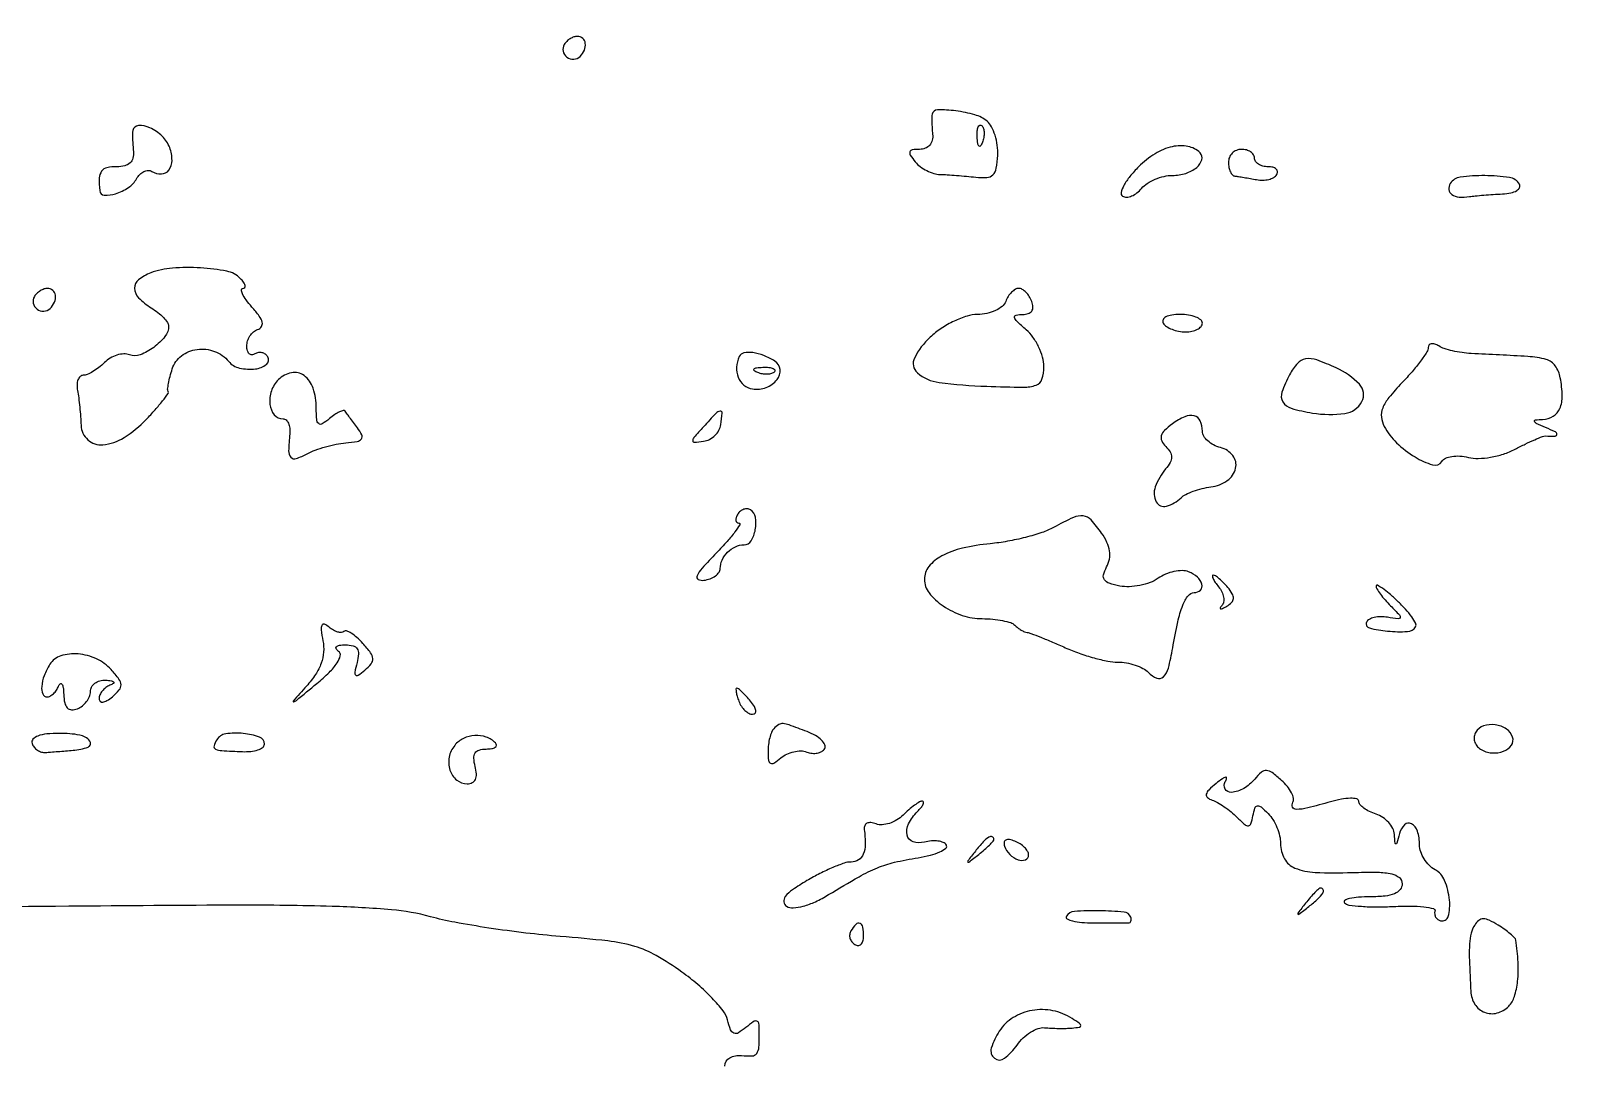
# Model space of a CAD drawing. Extents: x 0 to 5034, y 0 to 2560.
# Drawn here: x 2335.1 to 2512.1, y 345 to 463.6 of the extents above; entities that cross this region are included whole.
import ezdxf

# ---------------------------------------------------------------- set-up
doc = ezdxf.new("R2010")
doc.units = 0

msp = doc.modelspace()

# ---------------------------------------------------------------- linework, layer by layer
for points in [[(2033.325134, 261.316347, -0.000063), (2297.5, 260.550923, -0.001268)], [(2415.036721, 344.511842, -0.269915), (2415.598209, 345.472278, -0.160573), (2416.937097, 345.73821, 0.039459), (2418.153456, 345.685288, 0.2327), (2418.699578, 345.978449, 0.143319), (2418.95041, 346.696254, 0.01287), (2419, 348.622445, 0.03476), (2418.942504, 349.448487, 0.314466), (2418.709364, 349.699584, 0.211212), (2418.304194, 349.616104, 0.018309), (2417.449385, 348.957994, -0.035876), (2416.5893, 348.342667, -0.238859), (2416.07989, 348.301647, -0.207319), (2415.698385, 348.692443, -0.027193), (2415.335978, 349.823218, 0.101551), (2414.819663, 350.870104, 0.024954), (2413.56149, 352.332441, 0.024523), (2411.921173, 353.895764, 0.02234), (2410.085471, 355.343127, 0.026827), (2407.132346, 357.233262, 0.057823), (2404.649345, 358.283605, 0.04252), (2401.547448, 358.911364, 0.009156), (2396.087216, 359.439266, -0.010015), (2392.109437, 359.830739, -0.008088), (2387.855386, 360.405535, -0.008188), (2383.94535, 361.064073, -0.020781), (2381.138338, 361.705905, 0.045273), (2376.652372, 362.503045, 0.01415), (2369.824809, 362.893174, 0.008032), (2359.085175, 363.02974, 0.001521), (2339.5, 362.904564, -0.001816), (2314.892668, 362.761806, -0.002479)]]:
    msp.add_lwpolyline(points, format="xyb")
for points in [[(2396.542705, 462.069098, 0.195483), (2396.412739, 461.300347, 0.177971), (2396.849183, 460.620737, 0.173509), (2397.632003, 460.375083, 0.18866), (2398.36052, 460.693853, 0.094258), (2398.860497, 461.428701, 0.135693), (2398.969472, 462.203471, 0.182678), (2398.664889, 462.772622, 0.181466), (2398.059017, 463, 0.08447), (2397.65652, 462.931514, 0.05343), (2397.225445, 462.726548, 0.051896), (2396.832549, 462.425195, 0.064898)], [(2438.884846, 454.033022, 0.050991), (2438.850419, 453.723804, 0.009127), (2438.855809, 453.142513, 0.009774), (2438.888004, 452.459076, 0.008689), (2438.947704, 451.75, -0.085087), (2438.899342, 451.043973, -0.11877), (2438.611238, 450.483191, -0.122251), (2438.10692, 450.125828, -0.093567), (2437.440414, 450, 0.034038), (2436.609054, 449.943338, 0.28251), (2436.329163, 449.713851, 0.23538), (2436.380014, 449.321806, 0.025354), (2436.944251, 448.567173, 0.059145), (2437.523275, 448.016928, 0.043065), (2438.278553, 447.547929, 0.043708), (2439.085183, 447.223641, 0.070142), (2439.816696, 447.109461, -0.010922), (2440.630803, 447.079631, -0.004726), (2441.712818, 447.006027, -0.004674), (2442.862774, 446.906051, -0.006183), (2443.907792, 446.792288, 0.046507), (2445.183604, 446.756743, 0.180916), (2445.891896, 447.075645, 0.15536), (2446.279916, 447.818194, 0.031961), (2446.443248, 449.305611, 0.044827), (2446.392196, 450.461937, 0.042075), (2446.1367, 451.616314, 0.044914), (2445.729518, 452.602164, 0.099481), (2445.220408, 453.232041, 0.104268), (2443.81996, 453.969944, 0.037867), (2441.608807, 454.421521, 0.033858), (2439.511155, 454.543467, 0.350479)], [(2346.884846, 452.161516, 0.040284), (2346.851259, 451.796776, 0.00934), (2346.855809, 451.180258, 0.009582), (2346.888018, 450.468501, 0.009247), (2346.947704, 449.75, -0.088693), (2346.890327, 448.991989, -0.143474), (2346.561643, 448.440511, -0.126472), (2345.950689, 448.109351, -0.061352), (2345.062858, 448, 0.050637), (2343.897056, 447.881632, 0.187211), (2343.286445, 447.488083, 0.150393), (2343.024243, 446.721587, 0.029575), (2343.065577, 445.25, 0.37132), (2343.597858, 444.731274, 0.093454), (2344.899416, 444.89475, 0.069874), (2346.375406, 445.60925, 0.116282), (2347.31146, 446.616216, -0.065699), (2347.691799, 447.117979, -0.0854), (2348.16025, 447.452832, -0.103225), (2348.640862, 447.572735, -0.149178), (2349.06146, 447.462015, 0.147519), (2350.166535, 447.167273, 0.227067), (2351.028961, 447.614989, 0.166173), (2351.39462, 448.733143, 0.085466), (2351.122162, 450.198801, 0.113445), (2350.265951, 451.504981, 0.082904), (2348.828674, 452.486598, 0.12308), (2347.529166, 452.734964, 0.348784)], [(2444.683114, 450.8125, -0.054073), (2444.461564, 450.395823, -0.470617), (2444.279315, 450.37858, -0.168741), (2444.137993, 450.670344, -0.018894), (2444.078947, 451.416667, -0.028489), (2444.089945, 452.112848, -0.077125), (2444.200665, 452.592839, -0.208169), (2444.385309, 452.77538, -0.296942), (2444.604167, 452.729167, -0.126455), (2444.797407, 452.402231, -0.060344), (2444.876576, 451.916927, -0.05415), (2444.839148, 451.359369, -0.051402)], [(2462.664829, 447.998162, 0.02617), (2461.660697, 446.883033, 0.04554), (2460.968828, 445.849096, 0.062862), (2460.649321, 445.032969, 0.327181), (2460.820162, 444.611146, 0.156422), (2461.27718, 444.497733, 0.080912), (2461.856379, 444.632467, 0.067504), (2462.465697, 444.98526, 0.054663), (2463.009138, 445.51101, -0.076023), (2463.65126, 446.081414, -0.044492), (2464.562958, 446.562609, -0.043312), (2465.585014, 446.890167, -0.055952), (2466.563428, 447, 0.077809), (2468.083006, 447.237913, 0.09418), (2469.348532, 447.92667, 0.148045), (2469.934305, 448.800366, 0.277314), (2469.735442, 449.597891, 0.150272), (2468.341943, 450.335958, 0.103183), (2466.541221, 450.305585, 0.082789), (2464.558683, 449.495965, 0.058188)], [(2473, 448.5, 0.04767), (2473.055387, 447.920381, 0.063463), (2473.220313, 447.41815, 0.078959), (2473.463189, 447.064382, 0.179364), (2473.75, 446.923489, -0.012202), (2474.150861, 446.872684, -0.003176), (2474.792584, 446.771216, -0.003226), (2475.522549, 446.646195, -0.003291), (2476.246029, 446.512555, 0.05232), (2476.955656, 446.452308, 0.056266), (2477.64454, 446.543956, 0.063249), (2478.211855, 446.764654, 0.130709), (2478.555046, 447.089067, 0.158234), (2478.639437, 447.434354, 0.191241), (2478.494695, 447.732413, 0.126796), (2478.11557, 447.933932, 0.059147), (2477.559017, 448, -0.062283), (2476.962904, 448.074545, -0.080552), (2476.457961, 448.29375, -0.097988), (2476.120018, 448.618621, -0.153634), (2476, 449, 0.148195), (2475.884432, 449.381354, 0.098894), (2475.559375, 449.70625, 0.082425), (2475.073457, 449.925306, 0.064853), (2474.5, 450, 0.099038), (2473.927543, 449.885486, 0.097945), (2473.440625, 449.559375, 0.097945), (2473.114514, 449.072457, 0.099038)], [(2498.542705, 446.069098, 0.166337), (2498.382637, 445.366235, 0.219792), (2498.715146, 444.80956, 0.131818), (2499.554255, 444.51507, 0.056596), (2500.75, 444.560134, -0.013048), (2501.400333, 444.641618, -0.004019), (2502.384524, 444.730946, -0.004018), (2503.487606, 444.813211, -0.004399), (2504.559017, 444.875, 0.037877), (2505.507519, 444.993727, 0.08144), (2506.194307, 445.254406, 0.150869), (2506.521003, 445.607894, 0.255375), (2506.5, 446, 0.221808), (2505.342454, 446.759503, 0.033873), (2502.518231, 446.975707, 0.033769), (2499.693027, 446.809312, 0.226478)], [(2348.935579, 435.782224, 0.080227), (2347.5455, 434.99511, 0.231905), (2347.087296, 434.021085, 0.193978), (2347.549913, 432.92458, 0.057591), (2349, 431.767927, -0.027662), (2349.765611, 431.228763, -0.034041), (2350.4125, 430.641735, -0.036311), (2350.871239, 430.089551, -0.156416), (2351, 429.688025, -0.168301), (2350.577341, 428.467927, -0.066791), (2349.287628, 427.216183, -0.067345), (2347.73259, 426.361425, -0.18572), (2346.50324, 426.360383, 0.105106), (2345.842529, 426.464951, 0.062346), (2345.054309, 426.323952, 0.05829), (2344.265364, 425.97353, 0.062822), (2343.600367, 425.45751, -0.030466), (2342.970121, 424.89972, -0.031308), (2342.282261, 424.428144, -0.03297), (2341.636888, 424.098314, -0.101988), (2341.159912, 424, 0.191717), (2340.812348, 423.861647, 0.115135), (2340.564115, 423.485937, 0.083193), (2340.456064, 422.919827, 0.052984), (2340.511973, 422.25, -0.01456), (2340.646014, 421.419529, -0.007097), (2340.771045, 420.353125, -0.007033), (2340.869833, 419.239193, -0.010099), (2340.923489, 418.25, 0.203261), (2341.697306, 416.584974, 0.208483), (2343.421068, 416.006822, 0.119548), (2345.875295, 416.834951, 0.060929), (2348.41046, 418.90654, 0.009639), (2349.460319, 420.045518, 0.015496), (2350.305354, 421.060176, 0.009331), (2350.949872, 421.917233, 0.32153), (2350.950816, 422.15654, -0.186323), (2350.888914, 422.399157, -0.015154), (2350.988063, 423.060046, -0.018752), (2351.164872, 423.863082, -0.013279), (2351.420653, 424.75, -0.15545), (2352.476226, 426.241912, -0.12971), (2354.28062, 426.980719, -0.12253), (2356.2977, 426.751407, -0.130999), (2357.914323, 425.603235, 0.164156), (2359.154016, 424.838623, 0.086123), (2360.983358, 424.737118, 0.136231), (2362.261364, 425.258251, 0.383954), (2362.419654, 426.130002, 0.102236), (2362.135611, 426.43045, 0.098642), (2361.75222, 426.598476, 0.09716), (2361.328736, 426.608086, 0.09593), (2360.930902, 426.457295, -0.142408), (2360.57759, 426.359261, -0.191404), (2360.273452, 426.484451, -0.136653), (2360.068069, 426.83462, -0.064798), (2360, 427.35765, -0.07792), (2360.093572, 427.954443, -0.067037), (2360.367188, 428.528289, -0.069119), (2360.772182, 428.993024, -0.095155), (2361.25, 429.270567, 0.16211), (2361.688171, 429.609168, 0.213083), (2361.773452, 430.101328, 0.097096), (2361.435044, 430.816629, 0.022621), (2360.595012, 431.853901, -0.021053), (2359.922986, 432.678423, -0.046717), (2359.500768, 433.369583, -0.096408), (2359.37908, 433.821923, -0.435039), (2359.545012, 434, 0.228723), (2359.761656, 434.104573, 0.234593), (2359.811416, 434.337432, 0.098539), (2359.63447, 434.706775, 0.03556), (2359.251296, 435.148704, 0.149467), (2357.702794, 435.971995, 0.032659), (2354.67247, 436.357789, 0.034774), (2351.432996, 436.331281, 0.069464)], [(2335.542705, 433.069098, 0.195483), (2335.412739, 432.300347, 0.177971), (2335.849183, 431.620737, 0.173509), (2336.632003, 431.375083, 0.18866), (2337.36052, 431.693853, 0.094258), (2337.860497, 432.428701, 0.135693), (2337.969472, 433.203471, 0.182678), (2337.664889, 433.772622, 0.181466), (2337.059017, 434, 0.08447), (2336.65652, 433.931514, 0.05343), (2336.225445, 433.726548, 0.051896), (2335.832549, 433.425195, 0.064898)], [(2447.361626, 432.5, -0.129976), (2446.947265, 431.925573, -0.063205), (2446.17572, 431.440625, -0.056297), (2445.190333, 431.111425, -0.052536), (2444.132793, 431, 0.075119), (2442.905984, 430.814641, 0.036628), (2441.428112, 430.236092, 0.035038), (2439.935786, 429.388754, 0.040327), (2438.649593, 428.375903, 0.089927), (2436.860682, 425.991954, 0.343221), (2437.200673, 424.287251, 0.147822), (2439.692637, 423.176879, 0.022531), (2445.178173, 422.733784, 0.005821), (2449.405636, 422.632714, 0.085977), (2450.866114, 422.867311, 0.238324), (2451.530725, 423.549874, 0.076311), (2451.751243, 424.991117, 0.06812), (2451.602519, 426.073662, 0.043253), (2451.154637, 427.26714, 0.042784), (2450.498364, 428.38471, 0.060035), (2449.72199, 429.241117, -0.010608), (2448.644368, 430.21655, -0.147775), (2448.38663, 430.666188, -0.423097), (2448.553634, 430.924768, -0.049247), (2449.315606, 431, 0.076192), (2449.962454, 431.099145, 0.165916), (2450.362273, 431.392511, 0.167538), (2450.497079, 431.866751, 0.077999), (2450.361626, 432.5, 0.049969), (2450.072868, 433.073759, 0.054875), (2449.683565, 433.559375, 0.062056), (2449.25762, 433.89094, 0.135188), (2448.861626, 434, 0.135188), (2448.465633, 433.89094, 0.062056), (2448.039688, 433.559375, 0.054875), (2447.650384, 433.073759, 0.049969)], [(2465.5, 430, 0.111412), (2465.876024, 429.616444, 0.050262), (2466.50665, 429.29375, 0.046318), (2467.270704, 429.074077, 0.046881), (2468.059017, 429, 0.049547), (2468.801778, 429.073784, 0.069539), (2469.429836, 429.29375, 0.089706), (2469.852535, 429.618213, 0.186414), (2470, 430, 0.230178), (2469.813779, 430.383082, 0.073461), (2469.248289, 430.70625, 0.055981), (2468.420991, 430.926934, 0.037227), (2467.440983, 431, 0.035659), (2466.479336, 430.931329, 0.083483), (2465.794783, 430.712684, 0.1651), (2465.478234, 430.384801, 0.253782)], [(2416.689105, 426.160933, 0.097449), (2416.372483, 424.947244, 0.112494), (2416.56633, 423.769604, 0.124326), (2417.224546, 422.875461, 0.136619), (2418.206312, 422.440225, 0.125106), (2419.781222, 422.60332, 0.134987), (2421.035321, 423.499504, 0.195111), (2421.391963, 424.666456, 0.235147), (2420.798558, 425.632852, 0.045896), (2419.505953, 426.283752, 0.061818), (2418.238266, 426.609177, 0.080629), (2417.226043, 426.575653, 0.236071)], [(2496, 427.207331, -0.145536), (2495.845918, 426.689182, -0.015098), (2495.111208, 425.634111, -0.017757), (2494.133124, 424.409604, -0.013309), (2492.974324, 423.130548, 0.01939), (2491.477361, 421.43731, 0.074677), (2490.761989, 420.23326, 0.121088), (2490.609641, 419.197336, 0.099429), (2490.933717, 418.123851, 0.078456), (2492.36266, 416.236302, 0.054907), (2494.479775, 414.604999, 0.06251), (2496.504683, 413.695989, 0.340937), (2497.556947, 414.092142, -0.154834), (2497.983556, 414.45882, -0.062869), (2498.728812, 414.670858, -0.054068), (2499.650759, 414.711071, -0.045397), (2500.617724, 414.559809, 0.068008), (2501.766519, 414.432815, 0.036795), (2503.184438, 414.574031, 0.035294), (2504.661203, 414.940719, 0.04085), (2505.998151, 415.499044, -0.006977), (2507.177182, 416.088042, -0.00961), (2508.25336, 416.581762, -0.006685), (2509.161956, 416.963274, -0.106358), (2509.489522, 417.020262, 0.014715), (2510.622353, 417.008658, 0.405489), (2510.813273, 417.201207, 0.290337), (2510.641586, 417.478464, 0.011341), (2509.5, 418, -0.007772), (2508.443222, 418.473706, -0.200003), (2508.236064, 418.701013, -0.483281), (2508.337827, 418.864739, -0.018046), (2509.166667, 418.929715, 0.124996), (2510.383952, 419.294093, 0.158432), (2511.151083, 420.174067, 0.107738), (2511.428934, 421.633789, 0.040605), (2511.204175, 423.712258, 0.106658), (2510.618518, 425.092095, 0.174352), (2509.589722, 425.813677, 0.051808), (2507.467215, 426.162521, 0.003069), (2500.954192, 426.509579, -0.023652), (2499.891178, 426.61022, -0.021207), (2498.802483, 426.812941, -0.021755), (2497.840823, 427.079097, -0.060088), (2497.204192, 427.373803, 0.054803), (2496.742566, 427.593431, 0.118539), (2496.353731, 427.631897, 0.189281), (2496.100776, 427.489903, 0.172983)], [(2420.729167, 424.395833, -0.126455), (2420.402231, 424.202593, -0.060344), (2419.916927, 424.123424, -0.05415), (2419.359369, 424.160852, -0.051402), (2418.8125, 424.316886, -0.054073), (2418.395823, 424.538436, -0.470617), (2418.37858, 424.720685, -0.168741), (2418.670344, 424.862007, -0.018894), (2419.416667, 424.921053, -0.028489), (2420.112848, 424.910055, -0.077125), (2420.592839, 424.799335, -0.208169), (2420.77538, 424.614691, -0.296942)], [(2480.035184, 424.065741, 0.038982), (2479.156765, 422.06372, 0.223007), (2479.273252, 420.939913, 0.191064), (2480.239909, 420.203377, 0.028169), (2482.686771, 419.663404, 0.073294), (2486.417056, 419.609129, 0.244321), (2488.361656, 420.971231, 0.322067), (2488.074808, 422.96856, 0.09465), (2485.397935, 424.86455, 0.022057), (2483.165272, 425.765168, 0.122401), (2481.887411, 425.887862, 0.176578), (2480.947276, 425.377409, 0.058172)], [(2363.648436, 423.505578, 0.112819), (2362.825823, 422.195558, 0.11329), (2362.655635, 420.660318, 0.146165), (2363.167007, 419.469078, 0.222316), (2364.169847, 419, -0.187255), (2364.520276, 418.863992, -0.103389), (2364.792639, 418.485937, -0.077598), (2364.945321, 417.919693, -0.052514), (2364.947704, 417.25, 0.017666), (2364.819265, 415.308073, 0.189978), (2365.080708, 414.580043, 0.304), (2365.680677, 414.420244, 0.040386), (2366.946991, 414.971631, -0.035162), (2367.872422, 415.386126, -0.019238), (2369.055901, 415.768277, -0.019089), (2370.293656, 416.065528, -0.028744), (2371.392187, 416.220386, 0.020819), (2372.712416, 416.385215, 0.189999), (2373.199527, 416.678104, 0.288714), (2373.242204, 417.141824, 0.044341), (2372.728163, 417.963572, -0.001441), (2372.264199, 418.580606, -0.00173), (2371.831317, 419.163971, -0.001481), (2371.46975, 419.657824, -0.01152), (2371.307134, 419.892501, 0.327555), (2371.111282, 419.965056, 0.044221), (2370.676631, 419.798127, 0.037142), (2370.127111, 419.476656, 0.022293), (2369.524166, 419.020056, -0.032564), (2368.686479, 418.412334, -0.321297), (2368.275922, 418.436684, -0.209078), (2368.044851, 418.883166, -0.016341), (2368, 420.255111, 0.07973), (2367.63906, 422.504223, 0.153947), (2366.584727, 423.969436, 0.211669), (2365.139621, 424.299237, 0.149242)], [(2412.568603, 418.075805, 0.005286), (2411.46245, 416.827239, 0.18237), (2411.328564, 416.464567, 0.435285), (2411.519364, 416.289449, 0.016801), (2412.580487, 416.408934, 0.084275), (2413.268867, 416.632391, 0.071263), (2413.890588, 417.080312, 0.072374), (2414.353247, 417.67682, 0.09263), (2414.578388, 418.333129, 0.019066), (2414.721463, 419.657664, 0.473108), (2414.487066, 419.878874, 0.172957), (2414.017329, 419.640342, 0.00571)], [(2466.542718, 418.407578, 0.032771), (2465.641429, 417.65321, 0.131175), (2465.270135, 417.044238, 0.188355), (2465.320165, 416.461761, 0.082026), (2465.779953, 415.820047, -0.058984), (2466.28713, 415.176666, -0.139278), (2466.450298, 414.593808, -0.127368), (2466.288262, 413.977734, -0.045572), (2465.770037, 413.222912, 0.085298), (2464.575921, 411.149575, 0.214725), (2464.696252, 409.449702, 0.35041), (2465.863453, 408.952056, 0.124576), (2467.55, 409.915324, -0.077646), (2468.084706, 410.290497, -0.027079), (2468.952312, 410.660083, -0.02613), (2469.966909, 410.969836, -0.027617), (2470.989784, 411.165324, 0.118624), (2472.860597, 411.890435, 0.183743), (2473.829515, 413.302284, 0.230736), (2473.511064, 414.756999, 0.162912), (2472.086974, 415.687507, -0.055904), (2471.288862, 415.994744, -0.062955), (2470.613048, 416.461975, -0.072256), (2470.154834, 417.010549, -0.138788), (2470, 417.557614, 0.102486), (2469.751543, 418.757036, 0.234463), (2469.064573, 419.33763, 0.166985), (2467.975486, 419.239512, 0.0527)], [(2416.510081, 408.016312, 0.053703), (2416.323651, 407.626669, 0.116359), (2416.28831, 407.298542, 0.188467), (2416.403967, 407.085288, 0.17714), (2416.63715, 407, -0.584928), (2416.745245, 406.807776, -0.024171), (2416.193814, 405.992318, -0.02104), (2415.290409, 404.886501, -0.010677), (2414.067452, 403.569592, 0.008674), (2412.41239, 401.801645, 0.076461), (2411.825287, 400.910326, 0.409336), (2411.968784, 400.5138, 0.149153), (2412.621285, 400.414922, 0.053144), (2413.339903, 400.599883, 0.066084), (2413.948127, 400.924366, 0.079473), (2414.359473, 401.33184, 0.159204), (2414.5, 401.761996, -0.110653), (2414.720714, 402.747106, -0.086358), (2415.353493, 403.646507, -0.086358), (2416.252894, 404.279286, -0.110653), (2417.238004, 404.5, 0.26067), (2418.046315, 404.952127, 0.092246), (2418.538981, 406.234331, 0.087437), (2418.551034, 407.66249, 0.216079), (2417.980032, 408.512341, 0.11997), (2417.61064, 408.632615, 0.100694), (2417.200977, 408.581249, 0.091961), (2416.813618, 408.365159, 0.08142)], [(2452.869892, 406.490843, -0.043794), (2451.537052, 405.91124, -0.018027), (2449.646052, 405.353914, -0.017673), (2447.562089, 404.898351, -0.021685), (2445.588463, 404.627242, 0.03311), (2442.380801, 404.11175, 0.067422), (2439.996848, 403.213935, 0.097799), (2438.52351, 401.998436, 0.173207), (2438, 400.532543, 0.16942), (2438.544724, 398.971066, 0.075663), (2440.160859, 397.470141, 0.06847), (2442.367499, 396.374966, 0.081169), (2444.662074, 396, -0.022852), (2445.867325, 395.944886, -0.026448), (2447.00438, 395.779688, -0.026919), (2447.937838, 395.540356, -0.120728), (2448.416667, 395.25, 0.033625), (2448.752788, 394.956283, 0.028891), (2449.142187, 394.693759, 0.029942), (2449.524759, 394.496746, 0.070345), (2449.833333, 394.409606, -0.0572), (2450.259253, 394.301284, -0.004109), (2451.396294, 393.858255, -0.005727), (2452.745256, 393.30185, -0.004295), (2454.217881, 392.659606, 0.020341), (2455.812387, 392.024279, 0.017692), (2457.528695, 391.487509, 0.018054), (2459.117175, 391.112853, 0.048919), (2460.267881, 391, -0.044424), (2461.247611, 390.912781, -0.036796), (2462.262544, 390.652396, -0.038243), (2463.162706, 390.270599, -0.077104), (2463.783333, 389.816667, 0.097398), (2464.766887, 389.156391, 0.305053), (2465.509619, 389.303196, 0.133718), (2466.088337, 390.319536, 0.02026), (2466.583239, 392.627305, -0.011332), (2467.172072, 395.633907, -0.038927), (2467.747823, 397.536336, -0.067016), (2468.361625, 398.645288, -0.237162), (2469.067388, 399, 0.198112), (2469.779876, 399.293838, 0.269557), (2469.955995, 399.950912, 0.148789), (2469.434192, 400.782968, 0.087435), (2468.41875, 401.392805, 0.094616), (2467.672309, 401.52689, 0.049845), (2466.732699, 401.422598, 0.047118), (2465.758024, 401.116479, 0.053182), (2464.899483, 400.642149, -0.063062), (2463.978027, 400.156492, -0.039948), (2462.809294, 399.821374, -0.039659), (2461.58781, 399.673946, -0.057494), (2460.505415, 399.754214, -0.030397), (2459.269832, 400.069261, -0.164937), (2458.721933, 400.474958, -0.220386), (2458.62073, 401.055249, -0.05762), (2458.977122, 401.957253, 0.076226), (2459.296912, 402.863476, 0.084075), (2459.314874, 403.792735, 0.073243), (2459.016427, 404.776128, 0.04256), (2458.395737, 405.845394, 0.031995), (2457.185785, 407.35709, 0.180825), (2456.282602, 407.820502, 0.138221), (2455.16047, 407.641228, 0.016152)], [(2471.868879, 399.657991, -0.059816), (2472.239506, 399.083858, -0.070874), (2472.437715, 398.469816, -0.083091), (2472.440463, 397.911524, -0.144798), (2472.241324, 397.497665, 0.051532), (2472.050748, 397.237981, 0.539115), (2472.099215, 397.139852, 0.145908), (2472.32953, 397.17859, 0.016746), (2472.798558, 397.428702, 0.06466), (2473.372512, 397.867315, 0.184594), (2473.57584, 398.31771, 0.150137), (2473.445068, 398.854248, 0.03892), (2472.926114, 399.589028, 0.019407), (2472.441126, 400.129294, 0.024812), (2471.952218, 400.585527, 0.024047), (2471.517621, 400.918068, 0.152428), (2471.255111, 401, 0.437369), (2471.155018, 400.891735, 0.087861), (2471.229155, 400.605785, 0.04512), (2471.476182, 400.173471, 0.020857)], [(2490, 399.745743, 0.139253), (2490.093225, 399.4175, 0.019898), (2490.488118, 398.831837, 0.021345), (2491.025397, 398.161583, 0.01675), (2491.661677, 397.48118, -0.006413), (2492.693648, 396.422391, -0.259699), (2492.771189, 396.120694, -0.377074), (2492.55487, 395.974908, -0.009916), (2491.314954, 396.159752, 0.044714), (2490.516683, 396.222506, 0.055585), (2489.778059, 396.131964, 0.06596), (2489.203247, 395.912475, 0.166058), (2488.903277, 395.587361, 0.463581), (2489.222478, 394.93009, 0.039708), (2491.32033, 394.56751, 0.035247), (2493.610906, 394.518706, 0.246853), (2494.542285, 395.068418, 0.265569), (2494.555441, 395.450506, 0.031549), (2494.096691, 396.202431, 0.03098), (2493.38651, 397.093639, 0.020461), (2492.46918, 398.028954, 0.012206), (2491.521171, 398.876964, 0.024458), (2490.725322, 399.490126, 0.031754), (2490.151221, 399.837442, 0.563099)], [(2368.763339, 393.457678, -0.066424), (2368.83706, 392.148017, -0.067737), (2368.563269, 390.874035, -0.05949), (2367.916729, 389.58788, -0.036193), (2366.876339, 388.238995, 0.001593), (2365.351641, 386.522044, 0.737361), (2365.404556, 386.435299, 0.110987), (2365.710295, 386.590123, 0.000712), (2368.066921, 388.540062, 0.020506), (2369.490345, 389.823356, 0.05035), (2370.391977, 390.903635, 0.087446), (2370.759249, 391.725088, 0.313107), (2370.566921, 392.234687, -0.103062), (2370.287404, 392.52739, -0.357799), (2370.318993, 392.768539, -0.156106), (2370.669414, 392.935062, -0.031437), (2371.366631, 392.984687, -0.063153), (2372.229768, 392.882419, -0.189687), (2372.704471, 392.544246, -0.164447), (2372.860818, 391.934253, -0.045209), (2372.695306, 390.942849, 0.012728), (2372.432583, 389.822419, 0.260596), (2372.533225, 389.502721, 0.357738), (2372.819344, 389.482988, 0.018622), (2373.603903, 390.086232, 0.049678), (2374.318679, 390.810508, 0.19166), (2374.502363, 391.402639, 0.141808), (2374.250165, 392.073334, 0.023544), (2373.364692, 393.149513, 0.026475), (2372.68264, 393.827346, 0.042651), (2372.027994, 394.318952, 0.053245), (2371.485465, 394.582677, 0.290663), (2371.181473, 394.514807, -0.196397), (2370.902629, 394.397721, -0.074326), (2370.476175, 394.457249, -0.058947), (2369.976835, 394.671215, -0.04256), (2369.47901, 395.017421, 0.072877), (2368.934548, 395.349159, 0.405905), (2368.645389, 395.237191, 0.140517), (2368.564166, 394.703295, 0.015164)], [(2337.337137, 390.75, 0.046537), (2336.678317, 389.438074, 0.07114), (2336.3881, 388.200489, 0.116455), (2336.513234, 387.334867, 0.308067), (2337.005151, 387, 0.126887), (2337.359164, 387.09131, 0.062227), (2337.738218, 387.367188, 0.055741), (2338.083282, 387.771915, 0.052823), (2338.337719, 388.25, -0.129002), (2338.53423, 388.513871, -0.453436), (2338.717133, 388.481094, -0.105847), (2338.85979, 388.066166, -0.021171), (2338.921053, 387.281385, 0.042258), (2339.039573, 386.298754, 0.141181), (2339.339318, 385.729971, 0.199516), (2339.822763, 385.519034, 0.096288), (2340.5, 385.638374, 0.074185), (2341.073431, 385.962529, 0.064359), (2341.559375, 386.454091, 0.06686), (2341.888097, 387.031441, 0.096313), (2342, 387.606989, -0.126809), (2342.135317, 388.131958, -0.105939), (2342.514062, 388.567612, -0.094195), (2343.081507, 388.846097, -0.078532), (2343.75, 388.921053, -0.021021), (2344.416573, 388.862835, -0.185333), (2344.672067, 388.724694, -0.449116), (2344.648042, 388.54862, -0.051902), (2344.25, 388.337719, 0.065736), (2343.772069, 388.067358, 0.061072), (2343.367188, 387.676258, 0.065213), (2343.092747, 387.229112, 0.105447), (2343, 386.794222, 0.199872), (2343.127235, 386.488647, 0.236589), (2343.421501, 386.392086, 0.103715), (2343.902715, 386.570066, 0.032957), (2344.525228, 387.020938, 0.040843), (2345.317528, 387.795945, 0.193457), (2345.520793, 388.384386, 0.150466), (2345.282346, 389.041106, 0.02215), (2344.370241, 390.143382, 0.101282), (2342.692384, 391.375381, 0.086576), (2340.568627, 391.937529, 0.097471), (2338.59763, 391.723253, 0.179332)], [(2416.638374, 386.5, 0.054778), (2416.934012, 385.926337, 0.05745), (2417.343184, 385.440625, 0.064053), (2417.798443, 385.11007, 0.125677), (2418.229434, 385, 0.214681), (2418.515803, 385.128897, 0.22275), (2418.603286, 385.425778, 0.100348), (2418.42795, 385.903434, 0.035237), (2418, 386.5, 0.012711), (2417.49792, 387.074599, 0.017822), (2417.019109, 387.559375, 0.014236), (2416.604143, 387.928855, 0.176553), (2416.40894, 388, 0.407084), (2416.311504, 387.904913, 0.044074), (2416.333541, 387.559375, 0.034664), (2416.442315, 387.075405, 0.019009)], [(2335.283333, 381.65, 0.087914), (2335.51764, 381.218161, 0.075866), (2335.896771, 380.867188, 0.076752), (2336.358737, 380.648457, 0.093901), (2336.833333, 380.6, -0.00123), (2337.417886, 380.648656, -0.00045), (2338.244792, 380.714687, -0.000446), (2339.148769, 380.785242, -0.000535), (2340, 380.85, 0.070529), (2341.730007, 381.229033, 0.50982), (2341.923139, 381.923252, 0.185093), (2340.766196, 382.606025, 0.041801), (2338.45, 382.8, 0.023971), (2336.971839, 382.729093, 0.063204), (2335.939736, 382.496009, 0.120533), (2335.385005, 382.125985, 0.272559)], [(2356.535419, 382.05731, 0.073447), (2356.23244, 381.354345, 0.365525), (2356.402123, 380.994441, 0.092922), (2357.110603, 380.818025, 0.004688), (2359.5, 380.7, 0.036172), (2360.459751, 380.731043, 0.054891), (2361.274757, 380.908438, 0.072124), (2361.838117, 381.193181, 0.235751), (2362.031089, 381.55, 0.326313), (2361.470186, 382.373181, 0.062528), (2359.595473, 382.78639, 0.058801), (2357.569496, 382.734883, 0.222133)], [(2383.931812, 381.417839, 0.126402), (2383.292054, 380.063316, 0.127059), (2383.386165, 378.571002, 0.143012), (2384.164545, 377.432858, 0.173423), (2385.374996, 377, 0.115374), (2385.956099, 377.135897, 0.172264), (2386.31588, 377.50682, 0.123964), (2386.43047, 378.128415, 0.047889), (2386.289749, 379, -0.048545), (2386.139407, 379.93898, -0.157288), (2386.293797, 380.542941, -0.183726), (2386.750524, 380.886635, -0.070544), (2387.550035, 381, 0.037391), (2388.188312, 381.047798, 0.105258), (2388.605154, 381.204336, 0.242539), (2388.738482, 381.434031, 0.21195), (2388.637722, 381.695611, 0.111691), (2387.559488, 382.376031, 0.100192), (2386.248717, 382.561763, 0.099054), (2384.956471, 382.222944, 0.106446)], [(2420.666667, 383.333333, 0.101309), (2420.409884, 382.94435, 0.033162), (2420.195833, 382.28799, 0.031477), (2420.049146, 381.508508, 0.030779), (2420, 380.710889, 0.025004), (2420.050984, 379.692011, 0.260448), (2420.282333, 379.360699, 0.266238), (2420.681301, 379.388174, 0.025897), (2421.487265, 379.989431, -0.064187), (2422.166093, 380.419314, -0.05394), (2422.972605, 380.69426, -0.056177), (2423.779012, 380.782134, -0.090928), (2424.45524, 380.65555, 0.066274), (2425.065555, 380.510037, 0.07204), (2425.67495, 380.535728, 0.080942), (2426.19024, 380.722364, 0.127736), (2426.528149, 381.045547, 0.253316), (2426.553535, 381.487474, 0.091711), (2426.175216, 382.015474, 0.063005), (2425.457944, 382.549869, 0.037806), (2424.495075, 383.001873, 0.003589), (2422.415674, 383.775422, 0.065745), (2421.728333, 383.92744, 0.167743), (2421.250764, 383.807516, 0.051791)], [(2501.465121, 382.943565, 0.109515), (2501.288636, 382.437276, 0.099838), (2501.33385, 381.88552, 0.09517), (2501.594463, 381.373159, 0.089465), (2502.031201, 380.980717, 0.117251), (2503.315466, 380.554928, 0.112625), (2504.674624, 380.743139, 0.149379), (2505.570477, 381.436222, 0.238667), (2505.709398, 382.373207, 0.169534), (2504.992206, 383.302562, 0.111481), (2503.713439, 383.777519, 0.112955), (2502.368131, 383.654251, 0.177039)], [(2476.020938, 377.525228, -0.087099), (2474.771233, 376.463368, -0.11285), (2473.341271, 376.011914, -0.293898), (2472.619075, 376.397719, -0.268553), (2472.632941, 377.25, 0.072721), (2472.795592, 377.639247, 0.553417), (2472.684288, 377.756282, 0.107092), (2472.300144, 377.58758, 0.013757), (2471.582305, 377.036551, 0.022061), (2470.734355, 376.283321, 0.141996), (2470.453349, 375.790555, 0.290688), (2470.579642, 375.421389, 0.088641), (2471.12249, 375.125837, -0.04916), (2471.743793, 374.848385, -0.020965), (2472.516004, 374.364079, -0.020502), (2473.302637, 373.774622, -0.025337), (2473.982143, 373.160693, 0.014697), (2474.887771, 372.306785, 0.206055), (2475.303205, 372.169024, 0.303765), (2475.590316, 372.399325, 0.028672), (2475.823018, 373.319818, -0.030367), (2476.051283, 374.210059, -0.286789), (2476.339445, 374.453019, -0.216442), (2476.750892, 374.332743, -0.018675), (2477.573018, 373.569839, -0.059107), (2478.119481, 372.876274, -0.039011), (2478.580824, 371.970887, -0.039025), (2478.895716, 371.005397, -0.059384), (2479, 370.130446, 0.125991), (2479.448837, 368.377497, 0.172641), (2480.655048, 367.303324, 0.08713), (2482.982196, 366.802858, 0.017626), (2487.225302, 366.791144, -0.010591), (2490.173422, 366.824473, -0.053009), (2491.812205, 366.633855, -0.123081), (2492.674739, 366.199351, -0.218171), (2493, 365.489406, -0.170697), (2492.765013, 364.821144, -0.127862), (2492.134542, 364.35155, -0.072974), (2491.025566, 364.079986, -0.02362), (2489.333333, 364, 0.01773), (2487.972766, 363.95174, 0.039237), (2486.946438, 363.797312, 0.078169), (2486.389028, 363.572214, 0.488113), (2486.356668, 363.309998, 0.163822), (2486.875764, 363.0524, 0.015359), (2488.313268, 362.900668, 0.01842), (2490.082359, 362.834097, 0.013452), (2492.048493, 362.885472, -0.015238), (2493.947553, 362.928309, -0.027509), (2495.500203, 362.830482, -0.029628), (2496.604781, 362.632716, -0.439438), (2496.775158, 362.325474, 0.110821), (2496.74124, 361.990822, 0.105262), (2496.852033, 361.666818, 0.100017), (2497.091744, 361.403554, 0.090431), (2497.423251, 361.242416, 0.41546), (2498.298922, 361.738511, 0.094239), (2498.45023, 363.628155, 0.068253), (2497.887997, 365.883429, 0.176496), (2496.786484, 367.11427, -0.073735), (2496.103205, 367.621516, -0.056798), (2495.52478, 368.349343, -0.057561), (2495.132395, 369.176265, -0.082198), (2495, 369.976167, 0.07453), (2494.765809, 371.538555, 0.193593), (2494.063255, 372.407296, 0.338829), (2493.272669, 372.291801, 0.130024), (2492.691683, 371.262243, -0.002927), (2492.401344, 370.175287, -0.300176), (2492.28958, 370.077126, -0.430055), (2492.194658, 370.153079, -0.00371), (2492.116001, 371.182612, 0.10225), (2491.922893, 371.873311, 0.065993), (2491.446575, 372.557423, 0.06237), (2490.773302, 373.131701, 0.068683), (2490, 373.5, -0.036739), (2489.234486, 373.806446, -0.047161), (2488.5875, 374.20176, -0.054988), (2488.138947, 374.621806, -0.17896), (2488, 374.997582, 0.356063), (2487.780378, 375.266885, 0.055884), (2487.047252, 375.333695, 0.041367), (2486.000415, 375.225, 0.023292), (2484.756602, 374.930194, -0.008116), (2482.122895, 374.220913, -0.058096), (2480.818041, 374.049292, -0.295441), (2480.38539, 374.320438, -0.252682), (2480.417402, 374.866353, 0.196368), (2480.492739, 375.316648, 0.063244), (2480.257099, 375.96551, 0.05193), (2479.782149, 376.692914, 0.038275), (2479.119801, 377.391582, 0.022456), (2478.030893, 378.291504, 0.151814), (2477.380394, 378.524855, 0.192587), (2476.795633, 378.319702, 0.040057)], [(2435.54573, 373.402873, -0.060204), (2434.822235, 372.835388, -0.057381), (2433.972883, 372.445616, -0.061938), (2433.131409, 372.282144, -0.109071), (2432.434132, 372.386902, 0.063286), (2431.843862, 372.531355, 0.141526), (2431.392559, 372.455008, 0.18947), (2431.132587, 372.174563, 0.125882), (2431.078313, 371.73403, -0.032014), (2431.187324, 370.02921, -0.096977), (2430.964748, 368.893339, -0.158921), (2430.415338, 368.243772, -0.139274), (2429.55716, 368, 0.082936), (2428.776467, 367.869608, 0.017154), (2427.470818, 367.370256, 0.017589), (2425.977736, 366.676859, 0.015776), (2424.480833, 365.85619, 0.016857), (2422.829411, 364.805225, 0.075054), (2421.99107, 364.023772, 0.200839), (2421.820241, 363.416627, 0.227584), (2422.144164, 362.910902, 0.15623), (2422.90325, 362.722226, 0.050964), (2424.055131, 362.91779, 0.041944), (2425.446976, 363.431941, 0.026705), (2426.970492, 364.246701, -0.006824), (2430.477608, 366.305534, -0.031553), (2432.590537, 367.336919, -0.040984), (2434.550975, 367.962958, -0.017087), (2437.27779, 368.495893, 0.023012), (2438.689283, 368.789158, 0.042939), (2439.790523, 369.174618, 0.063127), (2440.46258, 369.585374, 0.379167), (2440.526794, 369.956646, 0.160916), (2440.180501, 370.247217, 0.062107), (2439.566132, 370.407351, 0.053107), (2438.802953, 370.426286, 0.043645), (2437.999004, 370.289489, -0.144801), (2436.707366, 370.330609, -0.262699), (2436.0175, 371.089822, -0.175027), (2436.177957, 372.390402, -0.07919), (2437.2, 373.8, 0.024744), (2437.61786, 374.261398, 0.06058), (2437.862857, 374.6475, 0.150483), (2437.89858, 374.890956, 0.37007), (2437.771429, 375, 0.134748), (2437.434339, 374.907476, 0.02167), (2436.858344, 374.530844, 0.02261), (2436.203294, 374.014386, 0.018138)], [(2443.872445, 369.25, 0.001576), (2442.99236, 368.120493, 0.377591), (2443, 368, 0.377591), (2443.120493, 367.99236, 0.001576), (2444.25, 368.872445, 0.012436), (2444.920402, 369.425681, 0.017649), (2445.485938, 369.952641, 0.013803), (2445.91885, 370.410139, 0.184603), (2446, 370.622445, 0.307699), (2445.806605, 370.90695, 0.241985), (2445.426111, 370.869516, 0.065617), (2444.76332, 370.306759, 0.017685)], [(2447.22894, 369.81318, 0.120025), (2447.819479, 368.872631, 0.106345), (2448.801325, 368.257968, 0.180578), (2449.626672, 368.266106, 0.310331), (2450, 368.809678, 0.13514), (2449.884859, 369.227906, 0.062067), (2449.534829, 369.677724, 0.054888), (2449.022161, 370.088813, 0.049992), (2448.41644, 370.393691, 0.045328), (2447.780247, 370.573751, 0.161356), (2447.366128, 370.517614, 0.257062), (2447.181849, 370.25556, 0.108271)], [(2481.872445, 363.25, 0.001576), (2480.99236, 362.120493, 0.377591), (2481, 362, 0.377591), (2481.120493, 361.99236, 0.001576), (2482.25, 362.872445, 0.017685), (2483.306759, 363.76332, 0.065617), (2483.869516, 364.426111, 0.241985), (2483.90695, 364.806605, 0.307699), (2483.622445, 365, 0.184603), (2483.410139, 364.91885, 0.013803), (2482.952641, 364.485937, 0.017649), (2482.425681, 363.920402, 0.012436)], [(2454.344719, 361.75, 0.434089), (2454.423151, 361.462422, 0.062029), (2455.063361, 361.220312, 0.039501), (2456.107715, 361.053179, 0.019935), (2457.440983, 361), (2460.101414, 361), (2461.5, 361, 0.151684), (2461.669835, 361.052736, 0.152138), (2461.779687, 361.192341, 0.115277), (2461.808521, 361.404326, 0.067696), (2461.75, 361.654779, 0.286006), (2460.978673, 362.239847, 0.019737), (2458.125934, 362.389256, 0.020582), (2455.268414, 362.308364, 0.241674)], [(2501.34636, 360.751406, 0.076048), (2500.941887, 359.799438, 0.047947), (2500.756104, 358.603752, 0.023908), (2500.73646, 356.736128, 0.003872), (2500.9, 353.106989, 0.128838), (2501.373876, 351.622739, 0.15957), (2502.487761, 350.705243, 0.160699), (2503.922219, 350.627889, 0.130889), (2505.260187, 351.403044, 0.122611), (2505.924257, 352.507386, 0.047502), (2506.285752, 354.268456, 0.039866), (2506.347428, 356.48353, 0.026577), (2506.081242, 359.009453, 0.159711), (2505.94543, 359.273613, 0.018679), (2505.449983, 359.72765, 0.020895), (2504.800493, 360.234511, 0.015662), (2504.04636, 360.738975, 0.027757), (2503.030455, 361.297596, 0.111115), (2502.343085, 361.455588, 0.168732), (2501.814978, 361.274868, 0.088529)], [(2429.542705, 360.069098, 0.108373), (2429.401101, 359.665803, 0.099685), (2429.434921, 359.22714, 0.095498), (2429.639411, 358.820631, 0.090427), (2429.983688, 358.510081, 0.136093), (2430.36964, 358.397824, 0.190788), (2430.701458, 358.524436, 0.140899), (2430.925389, 358.890269, 0.067432), (2431, 359.440983, 0.039415), (2430.914842, 360.519563, 0.25701), (2430.592818, 360.933879, 0.315493), (2430.13314, 360.838655, 0.050477)], [(2446.626125, 348.552147, 0.071162), (2445.703847, 346.582665, 0.308942), (2446.069242, 345.415553, 0.344687), (2447.214025, 345.410699, 0.07518), (2448.669964, 346.939195, -0.050342), (2449.37073, 347.751834, -0.04936), (2450.224104, 348.414068, -0.053631), (2451.094697, 348.839075, -0.111642), (2451.840047, 348.932449, 0.013368), (2452.584661, 348.879489, 0.008513), (2453.453014, 348.855826, 0.008551), (2454.306163, 348.861699, 0.015695), (2455, 348.900158, 0.015481), (2455.854202, 349.001181, 0.371308), (2456, 349.170443, 0.244795), (2455.874205, 349.411986, 0.009192), (2455, 350, 0.095007), (2452.800807, 350.889343, 0.09177), (2450.40037, 350.917714, 0.094928), (2448.215383, 350.094038, 0.110691)]]:
    msp.add_lwpolyline(points, format="xyb", close=True)

doc.saveas('drawing.dxf')
